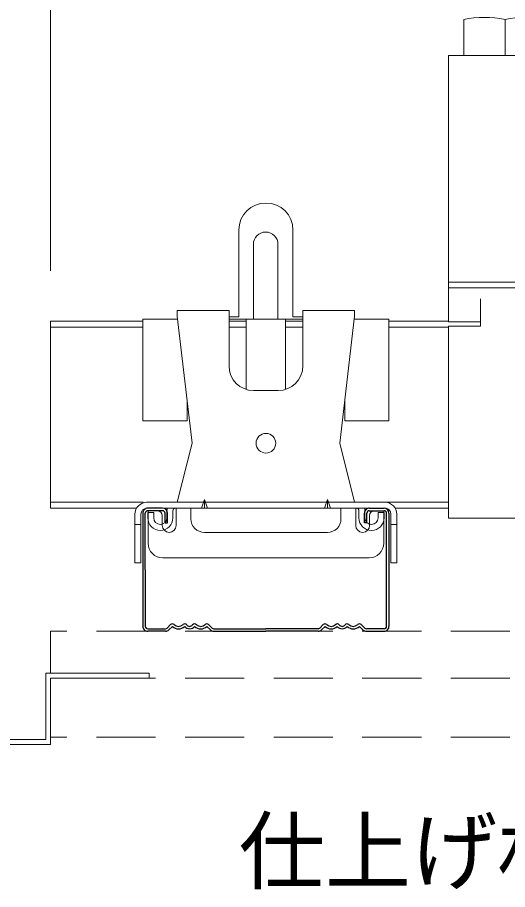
# Model space of a CAD drawing. Units: millimetres on the paper, enlarged 40 times, with parts at other scales. Extents: x -7800 to 7800, y -5387 to 5300.
# Drawn here: x 3282 to 3680, y -4013 to -3305 of the extents above; entities that cross this region are included whole.
import ezdxf
from ezdxf.enums import TextEntityAlignment as Align

# ---------------------------------------------------------------- set-up
doc = ezdxf.new("R2010")
doc.units = ezdxf.units.MM
doc.header["$LTSCALE"] = 40
doc.linetypes.add('DASHED1', pattern=[1.8, 1.2, -0.6])
doc.linetypes.add('DASHED2', pattern=[3, 2, -1])
for name, color, linetype, lineweight in [('4-1_吊り材', 7, 'Continuous', 18), ('4-2_野縁受け', 3, 'Continuous', 18), ('4-3_野縁', 2, 'Continuous', 25), ('4-5_寸法', 4, 'Continuous', 9), ('4-6_文字', 7, 'Continuous', 18), ('4-A_クリップ', 7, 'Continuous', 18), ('4-B_補強金具・金具・その他', 3, 'DASHED2', 18), ('4-D_パネル', 4, 'DASHED1', 9)]:
    doc.layers.add(name, color=color, linetype=linetype, lineweight=lineweight)
doc.styles.add('ＭＳ ゴシック', font='')
doc.styles.get('ＭＳ ゴシック').set_extended_font_data('MS Gothic')

msp = doc.modelspace()

# ---------------------------------------------------------------- linework, layer by layer
at = {"layer": '4-1_吊り材'}
for p, q in [((3644.18, -3306.28), (3644.18, -3335.48)), ((3677.78, -3306.28), (3677.78, -3335.48))]:
    msp.add_line(p, q, dxfattribs=at)
for points in [[(3631.78, -3519.87), (3631.78, -3335.48), (3723.78, -3335.48), (3723.78, -3519.87)], [(3631.78, -3524.39), (3631.78, -3552.04), (3657.78, -3552.04)], [(3657.78, -3533.29), (3657.78, -3555.63), (3631.78, -3555.63), (3631.78, -3711.48), (3723.78, -3711.48), (3723.78, -3555.63), (3697.78, -3555.63), (3697.78, -3533.29)]]:
    msp.add_lwpolyline(points, dxfattribs=at)
msp.add_lwpolyline([(3631.78, -3519.87), (3723.78, -3519.87), (3723.78, -3524.39), (3631.78, -3524.39)], close=True, dxfattribs=at)
for centre in [(3660.98, -3393.69), (3694.58, -3393.69)]:
    msp.add_arc(centre, 89.01, 79.1199, 100.88008, dxfattribs=at)
at = {"layer": '4-2_野縁受け'}
for p, q in [((3308.53, -3551.48), (3383.48, -3551.48)), ((3308.53, -3556.28), (3383.48, -3556.28)), ((3453.47, -3551.56), (3467.48, -3551.56)), ((3453.47, -3556.36), (3467.48, -3556.36)), ((3499.48, -3551.56), (3513.47, -3551.56)), ((3499.48, -3556.28), (3513.47, -3556.28)), ((3583.48, -3551.48), (3631.78, -3551.48)), ((3583.48, -3556.28), (3631.78, -3556.28)), ((3308.53, -3698.68), (3383.6, -3698.68)), ((3580.4, -3698.68), (3631.78, -3698.68)), ((3588.59, -3703.48), (3631.78, -3703.48))]:
    msp.add_line(p, q, dxfattribs=at)
msp.add_lwpolyline([(3308.53, -3551.48), (3308.53, -3703.48), (3378.36, -3703.48)], dxfattribs=at)
at = {"layer": '4-3_野縁'}
for p, q in [((3399.47, -3703.48), (3387.47, -3703.48)), ((3399.47, -3705.48), (3387.47, -3705.48)), ((3567.48, -3703.48), (3579.48, -3703.48)), ((3567.48, -3705.48), (3579.48, -3705.48)), ((3383.47, -3707.48), (3383.48, -3799.31)), ((3385.48, -3799.39), (3385.47, -3707.48)), ((3401.48, -3715.48), (3401.47, -3707.48)), ((3403.48, -3715.48), (3403.47, -3707.48)), ((3563.48, -3715.48), (3563.48, -3707.48)), ((3565.48, -3715.48), (3565.48, -3707.48)), ((3581.48, -3799.39), (3581.48, -3707.48)), ((3583.48, -3707.48), (3583.48, -3799.31)), ((3401.48, -3715.48), (3403.48, -3715.48)), ((3565.48, -3715.48), (3563.48, -3715.48)), ((3403.23, -3800.9), (3406.06, -3798.07)), ((3406.06, -3798.07), (3403.23, -3800.9)), ((3436.89, -3798.07), (3439.72, -3800.9)), ((3530.07, -3798.07), (3527.24, -3800.9)), ((3563.72, -3800.9), (3560.9, -3798.07)), ((3560.9, -3798.07), (3563.72, -3800.9)), ((3387.47, -3801.48), (3401.82, -3801.48)), ((3387.47, -3801.48), (3401.82, -3801.48)), ((3401.82, -3803.48), (3387.47, -3803.48)), ((3401.82, -3803.48), (3387.47, -3803.48)), ((3407.47, -3799.48), (3404.65, -3802.31)), ((3407.47, -3799.48), (3404.65, -3802.31)), ((3435.47, -3799.48), (3438.3, -3802.31)), ((3441.13, -3801.48), (3483.48, -3801.48)), ((3441.13, -3803.48), (3483.48, -3803.48)), ((3525.82, -3801.48), (3483.48, -3801.48)), ((3525.82, -3803.48), (3483.48, -3803.48)), ((3531.48, -3799.48), (3528.65, -3802.31)), ((3559.48, -3799.48), (3562.31, -3802.31)), ((3559.48, -3799.48), (3562.31, -3802.31)), ((3579.48, -3801.48), (3565.14, -3801.48)), ((3579.48, -3801.48), (3565.14, -3801.48)), ((3565.14, -3803.48), (3579.48, -3803.48)), ((3565.14, -3803.48), (3579.48, -3803.48))]:
    msp.add_line(p, q, dxfattribs=at)
for centre, radius, start, end in [((3387.47, -3707.48), 4, 90.00299, 180.00299), ((3387.47, -3707.48), 2, 90.00299, 180.00299), ((3399.47, -3707.48), 4, 0.00299, 90.00299), ((3399.47, -3707.48), 2, 0.00299, 90.00299), ((3567.48, -3707.48), 4, 89.99699, 179.99699), ((3567.48, -3707.48), 2, 89.99699, 179.99699), ((3579.48, -3707.48), 4, 359.99699, 89.99699), ((3579.48, -3707.48), 2, 359.99699, 89.99699), ((3407.47, -3799.48), 2, 46.39717, 135), ((3412.47, -3794.23), 5.25, 226.39717, 313.60281), ((3417.47, -3799.48), 2, 36.86989, 133.60281), ((3421.47, -3796.48), 3, 216.86989, 323.1301), ((3425.47, -3799.48), 2, 36.86989, 143.1301), ((3425.47, -3799.48), 2, 46.39717, 143.1301), ((3430.47, -3794.23), 5.25, 226.39717, 313.60281), ((3435.47, -3799.48), 2, 44.99998, 133.60281), ((3531.48, -3799.48), 2, 46.39719, 135.00002), ((3536.48, -3794.23), 5.25, 226.39719, 313.60283), ((3541.48, -3799.48), 2, 36.8699, 143.13011), ((3541.48, -3799.48), 2, 36.8699, 133.60283), ((3545.48, -3796.48), 3, 216.8699, 323.13011), ((3549.48, -3799.48), 2, 46.39719, 143.13011), ((3554.48, -3794.23), 5.25, 226.39719, 313.60283), ((3559.48, -3799.48), 2, 45, 133.60283), ((3387.47, -3799.48), 4, 177.476, 270), ((3387.47, -3799.48), 4, 177.476, 270), ((3387.47, -3799.48), 2, 177.476, 270), ((3387.47, -3799.48), 2, 177.476, 270), ((3401.82, -3799.48), 2, 269.99998, 314.99998), ((3401.82, -3799.48), 2, 270, 314.99998), ((3401.82, -3799.48), 4, 270, 315), ((3401.82, -3799.48), 4, 270, 314.99998), ((3412.47, -3794.23), 7.25, 226.39717, 313.60281), ((3421.47, -3796.48), 5, 216.86989, 323.1301), ((3430.47, -3794.23), 7.25, 226.39717, 313.60281), ((3441.13, -3799.48), 4, 225, 270), ((3441.13, -3799.48), 2, 225, 270), ((3525.82, -3799.48), 2, 270, 315), ((3525.82, -3799.48), 4, 270, 315), ((3536.48, -3794.23), 7.25, 226.39719, 313.60283), ((3545.48, -3796.48), 5, 216.8699, 323.13011), ((3554.48, -3794.23), 7.25, 226.39719, 313.60283), ((3565.14, -3799.48), 4, 225, 270), ((3565.14, -3799.48), 4, 225.00002, 270), ((3565.14, -3799.48), 2, 225, 270), ((3565.14, -3799.48), 2, 225.00002, 270), ((3579.48, -3799.48), 4, 270, 2.524), ((3579.48, -3799.48), 4, 269.99997, 2.524), ((3579.48, -3799.48), 2, 270, 2.524), ((3579.48, -3799.48), 2, 269.99997, 2.524)]:
    msp.add_arc(centre, radius, start, end, dxfattribs=at)
at = {"layer": '4-5_寸法'}
msp.add_lwpolyline([(3108.53, -3057.34), (3308.53, -3057.34), (3308.53, -3510.53)], dxfattribs=at)
at = {"layer": '4-A_クリップ'}
for p, q in [((3461.47, -3477.48), (3461.47, -3547.88)), ((3505.47, -3477.48), (3505.47, -3547.88)), ((3473.27, -3489.08), (3473.27, -3549.88)), ((3493.27, -3489.08), (3493.27, -3549.88)), ((3411.47, -3542.68), (3411.47, -3547.48)), ((3453.47, -3542.68), (3411.47, -3542.68)), ((3453.47, -3587.88), (3453.47, -3542.68)), ((3513.47, -3542.68), (3555.47, -3542.68)), ((3513.47, -3587.88), (3513.47, -3542.68)), ((3555.47, -3542.68), (3555.47, -3547.48)), ((3383.48, -3632.53), (3383.48, -3549.88)), ((3411.75, -3549.88), (3383.48, -3549.88)), ((3411.47, -3547.48), (3423.47, -3650.68)), ((3453.47, -3547.88), (3453.47, -3547.48)), ((3453.47, -3547.88), (3461.47, -3547.88)), ((3513.47, -3549.88), (3453.47, -3549.88)), ((3467.48, -3549.88), (3467.48, -3606.96)), ((3499.48, -3549.88), (3499.48, -3606.96)), ((3505.47, -3547.88), (3513.47, -3547.88)), ((3513.47, -3547.88), (3513.47, -3547.48)), ((3583.48, -3549.88), (3555.2, -3549.88)), ((3583.48, -3632.53), (3583.48, -3549.88)), ((3453.47, -3551.56), (3467.48, -3551.56)), ((3499.48, -3551.56), (3513.47, -3551.56)), ((3493.47, -3607.88), (3473.47, -3607.88)), ((3419.48, -3632.53), (3419.48, -3616.29)), ((3547.48, -3632.53), (3547.48, -3616.28)), ((3419.48, -3632.53), (3383.48, -3632.53)), ((3547.48, -3632.53), (3583.48, -3632.53)), ((3423.47, -3650.68), (3411.47, -3698.68)), ((3386.67, -3698.68), (3580.53, -3698.68)), ((3431.07, -3703.48), (3433.47, -3696.28)), ((3433.47, -3696.28), (3433.47, -3703.48)), ((3433.47, -3696.28), (3435.87, -3703.48)), ((3531.07, -3703.48), (3533.47, -3696.28)), ((3533.47, -3696.28), (3533.47, -3703.48)), ((3533.47, -3696.28), (3535.87, -3703.48)), ((3386.67, -3703.48), (3411.47, -3703.48)), ((3387.68, -3731.88), (3387.68, -3705.48)), ((3395.28, -3705.48), (3387.68, -3705.48)), ((3403.07, -3705.48), (3403.07, -3711.28)), ((3407.87, -3705.48), (3407.87, -3711.28)), ((3409.87, -3703.48), (3410.48, -3703.48)), ((3409.87, -3703.48), (3557.07, -3703.48)), ((3410.48, -3717.48), (3410.48, -3703.48)), ((3446.85, -3703.48), (3420.29, -3703.48)), ((3422.48, -3703.48), (3422.48, -3712.08)), ((3544.48, -3703.48), (3544.48, -3712.08)), ((3556.48, -3717.48), (3556.48, -3703.48)), ((3580.27, -3703.48), (3557.07, -3703.48)), ((3559.07, -3705.48), (3559.07, -3711.28)), ((3563.87, -3705.48), (3563.87, -3711.28)), ((3571.68, -3705.48), (3579.28, -3705.48)), ((3579.28, -3731.88), (3579.28, -3705.48)), ((3377.07, -3708.28), (3377.07, -3716.68)), ((3381.87, -3708.28), (3381.87, -3716.68)), ((3387.47, -3711.28), (3387.47, -3707.08)), ((3392.27, -3707.08), (3387.47, -3707.08)), ((3392.27, -3711.28), (3392.27, -3707.08)), ((3399.28, -3709.48), (3399.28, -3717.48)), ((3567.68, -3709.48), (3567.68, -3717.48)), ((3574.67, -3707.08), (3579.47, -3707.08)), ((3574.67, -3711.28), (3574.67, -3707.08)), ((3579.47, -3711.28), (3579.47, -3707.08)), ((3585.07, -3708.28), (3585.07, -3716.68)), ((3589.87, -3708.28), (3589.87, -3716.68)), ((3377.07, -3716.68), (3381.87, -3716.68)), ((3377.07, -3716.68), (3377.07, -3747.88)), ((3381.87, -3716.68), (3381.87, -3747.88)), ((3589.87, -3716.68), (3585.07, -3716.68)), ((3585.07, -3716.68), (3585.07, -3747.88)), ((3589.87, -3716.68), (3589.87, -3747.88)), ((3433.48, -3723.08), (3533.48, -3723.08)), ((3377.07, -3747.88), (3381.87, -3747.88)), ((3399.68, -3743.88), (3567.28, -3743.88)), ((3585.07, -3747.88), (3589.87, -3747.88))]:
    msp.add_line(p, q, dxfattribs=at)
msp.add_lwpolyline([(3555.47, -3547.48), (3543.47, -3650.68), (3555.47, -3698.68)], dxfattribs=at)
msp.add_circle((3483.47, -3650.68), 8, dxfattribs=at)
for centre, radius, start, end in [((3483.47, -3477.48), 22, 90, 180), ((3483.47, -3477.48), 22, 0, 90), ((3483.27, -3489.08), 10, 0, 180), ((3473.47, -3587.88), 20, 180, 270), ((3493.47, -3587.88), 20, 270, 0), ((3386.67, -3708.28), 9.6, 91.52271, 180), ((3386.67, -3708.28), 9.6, 90, 91.52271), ((3580.27, -3708.28), 9.6, 0, 90), ((3580.27, -3708.28), 9.6, 88.47729, 90), ((3386.67, -3708.28), 4.8, 90, 180), ((3395.28, -3709.48), 4, 0, 90), ((3409.87, -3705.48), 6.8, 162.89536, 180), ((3409.87, -3705.48), 2, 90, 180), ((3557.07, -3705.48), 2, 0, 90), ((3557.07, -3705.48), 6.8, 0, 17.10464), ((3571.68, -3709.48), 4, 90, 180), ((3580.27, -3708.28), 4.8, 0, 90), ((3397.67, -3711.28), 10.2, 180, 270), ((3397.67, -3711.28), 5.4, 180, 270), ((3397.67, -3711.28), 10.2, 270, 0), ((3397.67, -3711.28), 5.4, 270, 0), ((3433.48, -3712.08), 11, 180, 270), ((3533.48, -3712.08), 11, 270, 0), ((3569.27, -3711.28), 10.2, 180, 270), ((3569.27, -3711.28), 5.4, 180, 270), ((3569.27, -3711.28), 10.2, 270, 0), ((3569.27, -3711.28), 5.4, 270, 0), ((3404.88, -3717.48), 5.6, 180, 0), ((3562.08, -3717.48), 5.6, 180, 0), ((3399.68, -3731.88), 12, 180, 270), ((3567.28, -3731.88), 12, 270, 0)]:
    msp.add_arc(centre, radius, start, end, dxfattribs=at)
at = {"layer": '4-B_補強金具・金具・その他', "linetype": 'Continuous'}
for p, q in [((3304.53, -3837.48), (3388.53, -3837.48)), ((3304.53, -3837.48), (3304.53, -3891.48)), ((3388.53, -3841.48), (3388.53, -3837.48)), ((3308.53, -3841.48), (3308.53, -3889.48)), ((3308.53, -3841.48), (3388.53, -3841.48)), ((3308.53, -3841.48), (3308.53, -3895.48)), ((3068.53, -3891.48), (3304.53, -3891.48)), ((3068.53, -3895.48), (3308.53, -3895.48))]:
    msp.add_line(p, q, dxfattribs=at)
at = {"layer": '4-D_パネル'}
for p, q in [((3308.53, -3803.48), (3308.53, -3837.48)), ((4257.78, -3841.48), (3308.53, -3841.48)), ((4257.78, -3889.48), (3308.53, -3889.48))]:
    msp.add_line(p, q, dxfattribs=at)
msp.add_lwpolyline([(4257.78, -3839.48), (4257.78, -3803.48), (3308.53, -3803.48)], dxfattribs=at)

# ---------------------------------------------------------------- texts
at = {"layer": '4-6_文字', "style": 'ＭＳ ゴシック'}
msp.add_text('仕上げ材', height=51.32, dxfattribs=at).set_placement((3461.38, -4023.21), align=Align.BOTTOM_LEFT)

doc.saveas('drawing.dxf')
